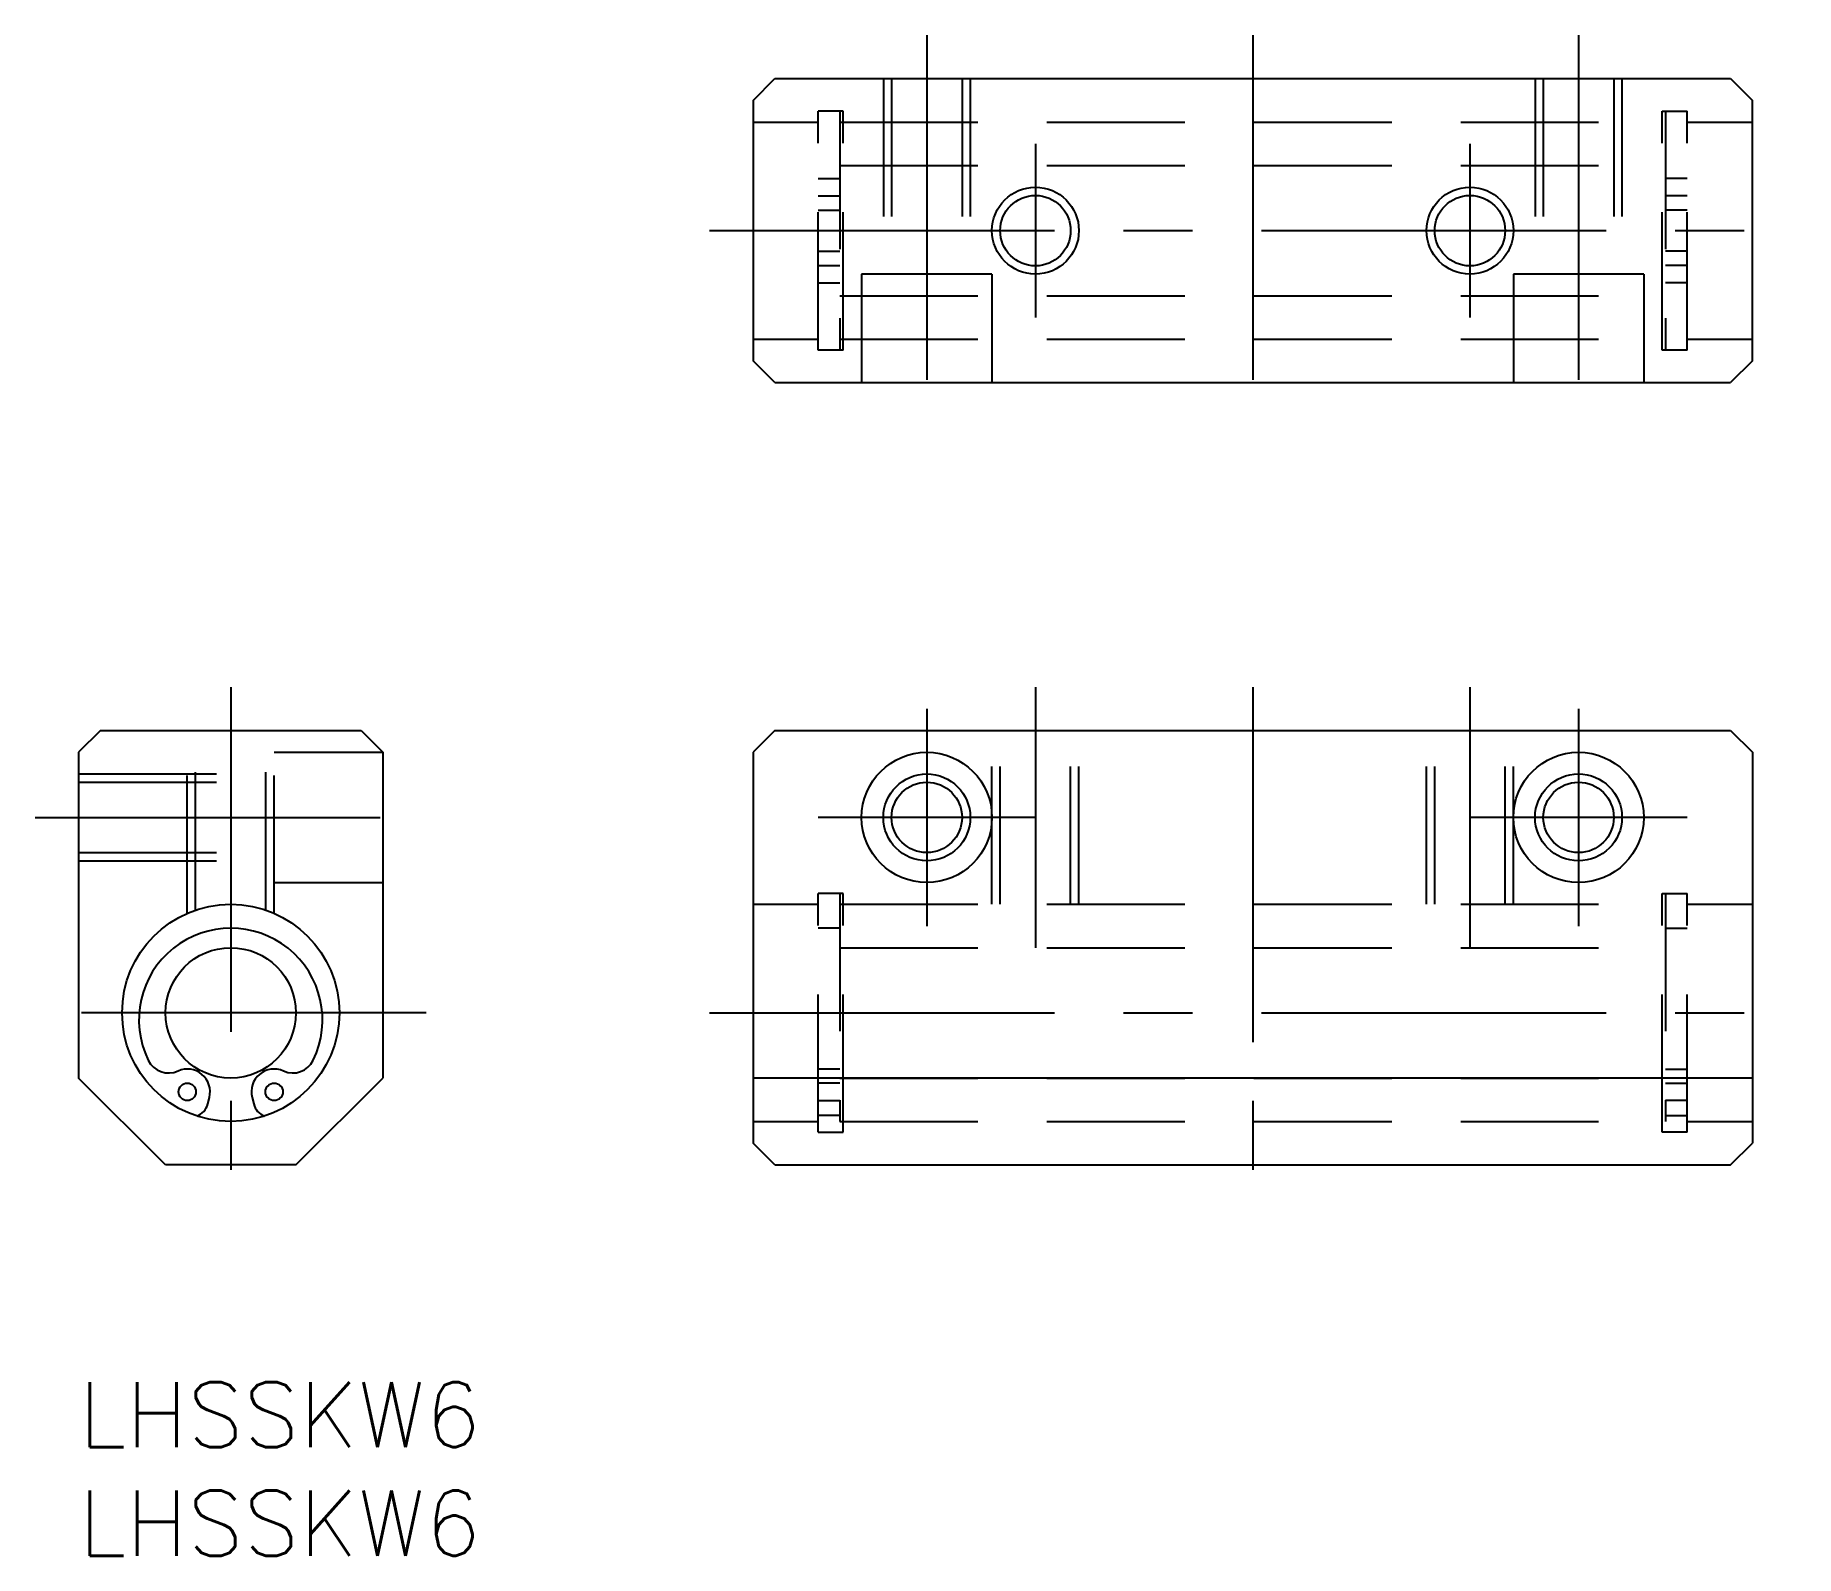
# Model space of a CAD drawing. Extents: x -2 to 79, y -8 to 62.
import ezdxf

# ---------------------------------------------------------------- set-up
doc = ezdxf.new("R2010")
doc.units = 0
doc.header["$LTSCALE"] = 0.5
doc.linetypes.add('CENTER', pattern=[50.8, 31.75, -6.35, 6.35, -6.35])
doc.linetypes.add('DASHED', pattern=[19.05, 12.7, -6.35])
for name, color, linetype in [('MSM_CENTER', 1, 'CENTER'), ('MSM_CONTINUOUS', 7, 'CONTINUOUS'), ('MSM_DASHED', 4, 'DASHED'), ('MSM_NARROW', 5, 'CONTINUOUS'), ('MSM_PART_NUMBER', 7, 'CONTINUOUS')]:
    doc.layers.add(name, color=color, linetype=linetype)
doc.styles.get("Standard").update_dxf_attribs({"font": 'txt.shx', "height": 3, "bigfont": 'bigfont.shx'})

# ---------------------------------------------------------------- blocks, each defined once
blk = doc.blocks.new('*U8')
at = {"layer": 'MSM_PART_NUMBER'}
blk.add_text('LHSSKW6', height=3, dxfattribs=at).set_placement((0, -3))
blk = doc.blocks.new('*U9')
at = {"layer": 'MSM_PART_NUMBER'}
blk.add_text('LHSSKW6', height=3, dxfattribs=at).set_placement((0, -8))

msp = doc.modelspace()

# ---------------------------------------------------------------- linework, layer by layer
at = {"layer": 'MSM_CENTER'}
for p, q in [((39.042, 62.019), (39.042, 44.019)), ((54.042, 62.019), (54.042, 44.019)), ((69.042, 62.019), (69.042, 44.019)), ((44.042, 57.019), (44.042, 49.019)), ((64.042, 57.019), (64.042, 49.019)), ((29.042, 53.019), (79.042, 53.019)), ((7, 32), (7, 8)), ((44.042, 32), (44.042, 20)), ((54.042, 32), (54.042, 8)), ((64.042, 32), (64.042, 20)), ((39.042, 31), (39.042, 21)), ((69.042, 31), (69.042, 21)), ((-2, 26), (16, 26)), ((44.042, 26), (34.042, 26)), ((74.042, 26), (64.042, 26)), ((16, 17), (-2, 17)), ((29.042, 17), (79.042, 17))]:
    msp.add_line(p, q, dxfattribs=at)
at = {"layer": 'MSM_CONTINUOUS'}
for p, q in [((31.042, 59.019), (32.042, 60.019)), ((32.042, 60.019), (76.042, 60.019)), ((76.042, 60.019), (77.042, 59.019)), ((31.042, 59.019), (31.042, 47.019)), ((77.042, 47.019), (77.042, 59.019)), ((32.042, 46.019), (31.042, 47.019)), ((77.042, 47.019), (76.042, 46.019)), ((32.042, 46.019), (76.042, 46.019)), ((1, 30), (0, 29)), ((1, 30), (13, 30)), ((13, 30), (14, 29)), ((32.042, 30), (31.042, 29)), ((32.042, 30), (76.042, 30)), ((76.042, 30), (77.042, 29)), ((0, 29), (0, 14)), ((14, 29), (14, 14)), ((31.042, 29), (31.042, 11)), ((77.042, 29), (77.042, 11)), ((4, 10), (0, 14)), ((10, 10), (14, 14)), ((77.042, 14), (31.042, 14)), ((5.942, 12.805), (6.018, 13.107)), ((7.982, 13.107), (8.058, 12.805)), ((32.042, 10), (31.042, 11)), ((76.042, 10), (77.042, 11)), ((10, 10), (4, 10)), ((32.042, 10), (76.042, 10))]:
    msp.add_line(p, q, dxfattribs=at)
for centre, radius in [((44.042, 53.019), 1.621), ((64.042, 53.019), 1.621), ((39.042, 26), 3), ((69.042, 26), 3), ((39.042, 26), 1.621), ((69.042, 26), 1.621), ((7, 17), 5), ((7, 17), 3), ((5, 13.364), 0.4), ((9, 13.364), 0.4)]:
    msp.add_circle(centre, radius, dxfattribs=at)
for centre, radius, start, end in [((7, 16.675), 4.225, 333.98697, 206.01303), ((4.147, 15.283), 1.05, 206.01303, 293.97633), ((9.853, 15.283), 1.05, 246.02366, 333.98697), ((5, 13.364), 1.05, 345.84444, 113.97633), ((9, 13.364), 1.05, 66.02367, 194.15556), ((5.166, 13), 0.8, 290.11535, 345.84444), ((8.834, 13), 0.8, 194.15556, 249.88465)]:
    msp.add_arc(centre, radius, start, end, dxfattribs=at)
at = {"layer": 'MSM_DASHED'}
for p, q in [((37.042, 60.019), (37.042, 51.019)), ((37.421, 60.019), (37.421, 51.019)), ((40.663, 60.019), (40.663, 51.019)), ((41.042, 60.019), (41.042, 51.019)), ((67.042, 60.019), (67.042, 51.019)), ((67.421, 60.019), (67.421, 51.019)), ((70.663, 60.019), (70.663, 51.019)), ((71.042, 60.019), (71.042, 51.019)), ((34.042, 47.519), (34.042, 58.519)), ((35.192, 58.519), (34.042, 58.519)), ((35.042, 58.519), (35.042, 47.519)), ((35.192, 47.519), (35.192, 58.519)), ((72.892, 47.519), (72.892, 58.519)), ((72.892, 58.519), (74.042, 58.519)), ((73.042, 58.519), (73.042, 47.519)), ((74.042, 47.519), (74.042, 58.519)), ((31.042, 58.019), (34.042, 58.019)), ((35.042, 58.019), (73.042, 58.019)), ((74.042, 58.019), (77.042, 58.019)), ((35.042, 56.019), (73.042, 56.019)), ((34.042, 55.419), (35.042, 55.419)), ((74.042, 55.419), (73.042, 55.419)), ((34.042, 54.619), (35.042, 54.619)), ((74.042, 54.619), (73.042, 54.619)), ((34.042, 53.969), (35.042, 53.969)), ((74.042, 53.969), (73.042, 53.969)), ((34.042, 52.069), (35.042, 52.069)), ((74.042, 52.069), (73.042, 52.069)), ((34.042, 51.419), (35.042, 51.419)), ((74.042, 51.419), (73.042, 51.419)), ((34.042, 50.619), (35.042, 50.619)), ((36.042, 51.019), (36.042, 46.019)), ((42.042, 51.019), (36.042, 51.019)), ((42.042, 51.019), (42.042, 46.019)), ((66.042, 51.019), (66.042, 46.019)), ((72.042, 51.019), (66.042, 51.019)), ((72.042, 51.019), (72.042, 46.019)), ((74.042, 50.619), (73.042, 50.619)), ((35.042, 50.019), (73.042, 50.019)), ((31.042, 48.019), (34.042, 48.019)), ((35.042, 48.019), (73.042, 48.019)), ((74.042, 48.019), (77.042, 48.019)), ((35.192, 47.519), (34.042, 47.519)), ((74.042, 47.519), (72.892, 47.519)), ((5, 21.583), (5, 30)), ((5.379, 21.73), (5.379, 30)), ((8.621, 21.73), (8.621, 30)), ((9, 21.583), (9, 30)), ((42.042, 22), (42.042, 30)), ((42.421, 22), (42.421, 30)), ((45.663, 22), (45.663, 30)), ((46.042, 22), (46.042, 30)), ((62.042, 22), (62.042, 30)), ((62.421, 22), (62.421, 30)), ((65.663, 22), (65.663, 30)), ((66.042, 22), (66.042, 30)), ((9, 29), (14, 29)), ((0, 28), (9, 28)), ((0, 27.621), (9, 27.621)), ((0, 24.379), (9, 24.379)), ((0, 24), (9, 24)), ((9, 23), (14, 23)), ((31.042, 22), (34.042, 22)), ((34.042, 11.5), (34.042, 22.5)), ((35.192, 22.5), (34.042, 22.5)), ((35.042, 22.5), (35.042, 12)), ((35.042, 22), (73.042, 22)), ((35.192, 11.5), (35.192, 22.5)), ((54.042, 22), (54.042, 12)), ((72.892, 22.5), (74.042, 22.5)), ((72.892, 11.5), (72.892, 22.5)), ((73.042, 22.5), (73.042, 12)), ((74.042, 11.5), (74.042, 22.5)), ((74.042, 22), (77.042, 22)), ((35.042, 20.9), (34.042, 20.9)), ((73.042, 20.9), (74.042, 20.9)), ((35.042, 20), (73.042, 20)), ((35.042, 14.414), (34.042, 14.414)), ((35.042, 14), (73.042, 14)), ((73.042, 14.414), (74.042, 14.414)), ((35.042, 13.764), (34.042, 13.764)), ((73.042, 13.764), (74.042, 13.764)), ((34.042, 12.964), (35.042, 12.964)), ((35.042, 12.273), (34.042, 12.273)), ((74.042, 12.964), (73.042, 12.964)), ((73.042, 12.273), (74.042, 12.273)), ((31.042, 12), (34.042, 12)), ((34.042, 11.5), (35.192, 11.5)), ((35.042, 12), (73.042, 12)), ((74.042, 11.5), (72.892, 11.5)), ((74.042, 12), (77.042, 12))]:
    msp.add_line(p, q, dxfattribs=at)
at = {"layer": 'MSM_NARROW'}
for centre in [(44.042, 53.019), (64.042, 53.019), (39.042, 26), (69.042, 26)]:
    msp.add_circle(centre, 2, dxfattribs=at)

# ---------------------------------------------------------------- block references
at = {"layer": 'MSM_CONTINUOUS'}
for name in ['*U8', '*U9']:
    msp.add_blockref(name, (0, 0), dxfattribs=at)

doc.saveas('drawing.dxf')
